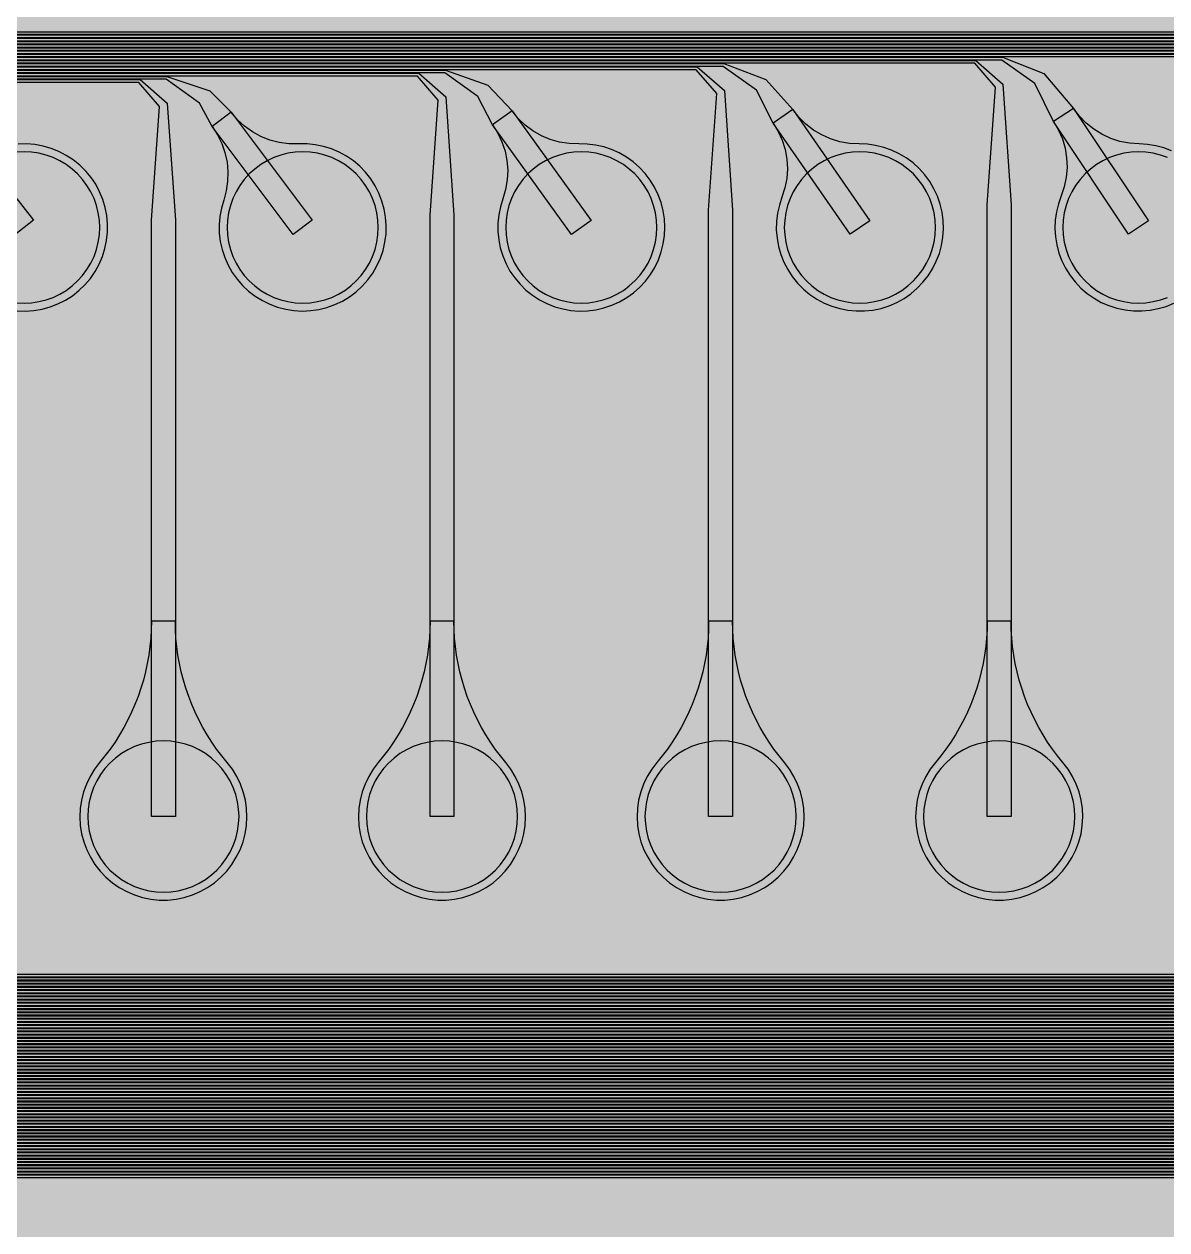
# Model space of a CAD drawing. Header units: metres. Extents: x -7231 to 10969, y -37556 to 1873.
# Drawn here: x -2618 to -1183, y -21300 to -19786 of the extents above; entities that cross this region are included whole.
import ezdxf

# ---------------------------------------------------------------- set-up
doc = ezdxf.new("R2010")
doc.units = ezdxf.units.M
for name, color, linetype in [('Metal1', 4, 'CONTINUOUS'), ('Metal2', 3, 'CONTINUOUS'), ('Polyimide', 7, 'CONTINUOUS'), ('Polyimide_Negative', 5, 'CONTINUOUS')]:
    doc.layers.add(name, color=color, linetype=linetype)

msp = doc.modelspace()

# ---------------------------------------------------------------- hatches: boundary and pattern name
at = {"layer": 'Polyimide'}
msp.add_hatch(color=7, dxfattribs=at).paths.add_polyline_path([(4065.7, -468), (4066.7, -502), (4068.5, -536), (4071.4, -570), (4075.5, -604), (4081, -638), (4088, -672), (4096.5, -706), (4106.6, -740), (4118.3, -774), (4131.6, -808), (4146.5, -842), (4162.9, -876), (4180.7, -910), (4199.8, -944), (4220.2, -978), (4241.7, -1012), (4264.2, -1046), (4287.5, -1080), (4311.5, -1114), (4336, -1148), (4360.9, -1182), (4385.9, -1216), (4410.9, -1250), (4435.7, -1284), (4460.2, -1318), (4484.2, -1352), (4507.5, -1385.9), (4530, -1419.9), (4551.5, -1453.9), (4571.9, -1487.9), (4591.1, -1521.9), (4608.9, -1555.9), (4625.3, -1589.9), (4640.1, -1623.9), (4653.4, -1657.9), (4665.1, -1691.9), (4675.2, -1725.9), (4683.7, -1759.9), (4690.7, -1793.9), (4696.2, -1827.9), (4700.3, -1861.9), (4703.2, -1895.9), (4705.1, -1929.9), (4706.1, -1963.9), (4706.4, -1997.9), (4706.5, -2031.9), (4706.5, -4793), (4710, -4838.4), (4720.2, -4882.7), (4737.1, -4925), (4760.1, -4964.2), (4788.9, -4999.5), (4822.6, -5030), (4860.5, -5055.1), (4901.8, -5074.2), (4901.8, -5074.2), (4970.7, -5105.2), (5034.7, -5145.3), (5092.8, -5193.5), (5143.8, -5249.2), (5186.9, -5311.2), (5221.2, -5378.4), (5246.2, -5449.7), (5261.4, -5523.7), (5266.5, -5599), (5261.4, -5674.3), (5246.2, -5748.3), (5221.2, -5819.6), (5186.9, -5886.8), (5143.8, -5948.8), (5092.8, -6004.5), (5034.7, -6052.7), (4970.7, -6092.8), (4901.8, -6123.8), (4860.5, -6142.9), (4822.6, -6168), (4788.9, -6198.5), (4760.1, -6233.8), (4737.1, -6273), (4720.2, -6315.3), (4710, -6359.6), (4706.5, -6405), (4706.5, -9221.5), (4710, -9266.9), (4720.2, -9311.2), (4737.1, -9353.5), (4760.1, -9392.7), (4788.9, -9428), (4822.6, -9458.5), (4860.5, -9483.6), (4901.8, -9502.7), (4970.7, -9533.7), (5034.7, -9573.8), (5092.8, -9622), (5143.8, -9677.7), (5186.9, -9739.7), (5221.2, -9806.9), (5246.2, -9878.2), (5261.4, -9952.2), (5266.5, -10027.5), (5261.4, -10102.8), (5246.2, -10176.8), (5221.2, -10248.1), (5186.9, -10315.3), (5143.8, -10377.3), (5092.8, -10433), (5034.7, -10481.2), (4970.7, -10521.3), (4901.8, -10552.3), (4860.5, -10571.4), (4822.6, -10596.5), (4788.9, -10627), (4760.1, -10662.3), (4737.1, -10701.5), (4720.2, -10743.8), (4710, -10788.1), (4706.5, -10833.5), (4706.5, -13650), (4710, -13695.4), (4720.2, -13739.7), (4737.1, -13782), (4760.1, -13821.2), (4788.9, -13856.5), (4822.6, -13887), (4860.5, -13912.1), (4901.8, -13931.2), (4970.7, -13962.2), (5034.7, -14002.2), (5092.8, -14050.5), (5143.8, -14106.2), (5186.9, -14168.2), (5221.2, -14235.4), (5246.2, -14306.7), (5261.4, -14380.7), (5266.5, -14456), (5261.4, -14531.3), (5246.2, -14605.3), (5221.2, -14676.5), (5186.9, -14743.8), (5143.8, -14805.8), (5092.8, -14861.5), (5034.7, -14909.7), (4970.7, -14949.8), (4901.8, -14980.8), (4860.5, -14999.9), (4822.6, -15025), (4788.9, -15055.5), (4760.1, -15090.8), (4737.1, -15130), (4720.2, -15172.3), (4710, -15216.6), (4706.5, -15262), (4706.5, -15456), (4720.9, -15750), (4764.1, -16041.3), (4835.7, -16326.8), (4934.9, -16604), (5060.7, -16870.2), (5212.1, -17122.7), (5387.5, -17359.2), (5585.2, -17577.3), (5803.3, -17775), (6039.8, -17950.4), (6292.3, -18101.8), (6558.4, -18227.6), (6835.6, -18326.8), (7121.2, -18398.3), (7412.4, -18441.5), (7706.5, -18456), (9969, -18456), (10047.4, -18459.8), (10125.1, -18471.4), (10201.2, -18490.4), (10275.2, -18516.9), (10346.1, -18550.5), (10413.5, -18590.8), (10476.5, -18637.6), (10534.7, -18690.3), (10587.4, -18748.5), (10634.2, -18811.5), (10674.5, -18878.9), (10708.1, -18949.8), (10734.6, -19023.8), (10753.6, -19099.9), (10765.2, -19177.6), (10769, -19256), (10769, -20895.8), (10730.2, -20951.4), (10694.6, -21009.1), (10662.2, -21068.6), (10633.2, -21129.9), (10607.6, -21192.7), (10585.5, -21256.7), (10566.9, -21322), (10552, -21388.1), (10540.8, -21455), (10533.4, -21522.3), (10529.6, -21590), (10529.6, -21657.8), (10533.4, -21725.5), (10540.8, -21792.9), (10552, -21859.7), (10566.9, -21925.9), (10585.5, -21991.1), (10607.6, -22055.2), (10633.2, -22117.9), (10662.2, -22179.2), (10694.6, -22238.7), (10730.2, -22296.4), (10769, -22352), (10769, -32454.2), (10728.7, -32510.5), (10691.7, -32568.9), (10658, -32629.3), (10627.8, -32691.6), (10601.2, -32755.4), (10578.2, -32820.7), (10558.9, -32887.1), (10543.4, -32954.5), (10531.8, -33022.7), (10524, -33091.4), (10520.1, -33160.5), (10520.1, -33229.7), (10524, -33298.8), (10531.8, -33367.5), (10543.4, -33435.7), (10558.9, -33503.1), (10578.2, -33569.5), (10601.2, -33634.8), (10627.8, -33698.6), (10658, -33760.8), (10691.7, -33821.3), (10728.7, -33879.7), (10769, -33936), (10769, -36556), (10765.2, -36634.4), (10753.6, -36712.1), (10734.6, -36788.2), (10708.1, -36862.1), (10674.5, -36933.1), (10634.2, -37000.5), (10587.4, -37063.5), (10534.7, -37121.7), (10476.5, -37174.4), (10413.5, -37221.2), (10346.1, -37261.5), (10275.2, -37295.1), (10201.2, -37321.6), (10125.1, -37340.6), (10047.4, -37352.1), (9969, -37356), (-6231, -37356), (-6309.4, -37352.1), (-6387.1, -37340.6), (-6463.2, -37321.6), (-6537.2, -37295.1), (-6608.1, -37261.5), (-6675.5, -37221.2), (-6738.5, -37174.4), (-6796.7, -37121.7), (-6849.4, -37063.5), (-6896.2, -37000.5), (-6936.5, -36933.1), (-6970.1, -36862.1), (-6996.6, -36788.2), (-7015.6, -36712.1), (-7027.2, -36634.4), (-7031, -36556), (-7031, -33936), (-6990.7, -33879.8), (-6953.7, -33821.3), (-6920, -33760.9), (-6889.8, -33698.6), (-6863.2, -33634.8), (-6840.2, -33569.5), (-6820.9, -33503.1), (-6805.4, -33435.7), (-6793.7, -33367.5), (-6785.9, -33298.8), (-6782, -33229.7), (-6782, -33160.5), (-6785.9, -33091.4), (-6793.7, -33022.7), (-6805.4, -32954.5), (-6820.9, -32887.1), (-6840.2, -32820.6), (-6863.2, -32755.4), (-6889.8, -32691.5), (-6920, -32629.3), (-6953.7, -32568.9), (-6990.7, -32510.4), (-7031, -32454.2), (-7031, -22364.8), (-6990.7, -22308.6), (-6953.7, -22250.1), (-6920, -22189.7), (-6889.8, -22127.5), (-6863.2, -22063.6), (-6840.2, -21998.4), (-6820.9, -21931.9), (-6805.4, -21864.5), (-6793.7, -21796.3), (-6785.9, -21727.6), (-6782, -21658.5), (-6782, -21589.3), (-6785.9, -21520.3), (-6793.7, -21451.5), (-6805.4, -21383.3), (-6820.9, -21315.9), (-6840.2, -21249.5), (-6863.2, -21184.2), (-6889.8, -21120.4), (-6920, -21058.1), (-6953.7, -20997.7), (-6990.7, -20939.3), (-7031, -20883), (-7031, -19256), (-7027.2, -19177.6), (-7015.6, -19099.9), (-6996.6, -19023.8), (-6970.1, -18949.8), (-6936.5, -18878.9), (-6896.2, -18811.5), (-6849.4, -18748.5), (-6796.7, -18690.3), (-6738.5, -18637.6), (-6675.5, -18590.8), (-6608.1, -18550.5), (-6537.2, -18516.9), (-6463.2, -18490.4), (-6387.1, -18471.4), (-6309.4, -18459.8), (-6231, -18456), (-3968.5, -18456), (-3674.4, -18441.5), (-3383.2, -18398.3), (-3097.6, -18326.8), (-2820.4, -18227.6), (-2554.3, -18101.8), (-2301.8, -17950.4), (-2065.3, -17775), (-1847.2, -17577.3), (-1649.5, -17359.2), (-1474.1, -17122.7), (-1322.7, -16870.2), (-1196.9, -16604), (-1097.7, -16326.8), (-1026.1, -16041.3), (-982.9, -15750), (-968.5, -15456), (-968.5, -15262), (-972, -15216.6), (-982.2, -15172.3), (-999.1, -15130), (-1022.1, -15090.8), (-1050.9, -15055.5), (-1084.6, -15025), (-1122.5, -14999.9), (-1163.8, -14980.8), (-1232.7, -14949.8), (-1296.7, -14909.7), (-1354.8, -14861.5), (-1405.8, -14805.8), (-1448.9, -14743.8), (-1483.2, -14676.5), (-1508.2, -14605.3), (-1523.4, -14531.3), (-1528.5, -14456), (-1523.4, -14380.7), (-1508.2, -14306.7), (-1483.2, -14235.4), (-1448.9, -14168.2), (-1405.8, -14106.2), (-1354.8, -14050.5), (-1296.7, -14002.2), (-1232.7, -13962.2), (-1163.8, -13931.2), (-1122.5, -13912.1), (-1084.6, -13887), (-1050.9, -13856.5), (-1022.1, -13821.2), (-999.1, -13782), (-982.2, -13739.7), (-972, -13695.4), (-968.5, -13650), (-968.5, -12309.6), (-972, -12264.3), (-982.2, -12219.9), (-999.1, -12177.7), (-1022.1, -12138.5), (-1050.9, -12103.2), (-1084.6, -12072.6), (-1122.5, -12047.5), (-1163.8, -12028.5), (-1232.7, -11997.4), (-1296.7, -11957.4), (-1354.8, -11909.1), (-1405.8, -11853.5), (-1448.9, -11791.5), (-1483.2, -11724.2), (-1508.2, -11653), (-1523.4, -11579), (-1528.5, -11503.7), (-1523.4, -11428.3), (-1508.2, -11354.4), (-1483.2, -11283.1), (-1448.9, -11215.9), (-1405.8, -11153.8), (-1354.8, -11098.2), (-1296.7, -11049.9), (-1232.7, -11009.9), (-1163.8, -10978.8), (-1122.5, -10959.8), (-1084.6, -10934.7), (-1050.9, -10904.1), (-1022.1, -10868.9), (-999.1, -10829.6), (-982.2, -10787.4), (-972, -10743), (-968.5, -10697.7), (-968.5, -9357.3), (-972, -9311.9), (-982.2, -9267.6), (-999.1, -9225.4), (-1022.1, -9186.1), (-1050.9, -9150.8), (-1084.6, -9120.3), (-1122.5, -9095.2), (-1163.8, -9076.2), (-1163.8, -9076.2), (-1232.7, -9045.1), (-1296.7, -9005.1), (-1354.8, -8956.8), (-1405.8, -8901.1), (-1448.9, -8839.1), (-1483.2, -8771.9), (-1508.2, -8700.6), (-1523.4, -8626.7), (-1528.5, -8551.3), (-1523.4, -8476), (-1508.2, -8402), (-1483.2, -8330.8), (-1448.9, -8263.5), (-1405.8, -8201.5), (-1354.8, -8145.9), (-1296.7, -8097.6), (-1232.7, -8057.6), (-1163.8, -8026.5), (-1163.8, -8026.5), (-1122.5, -8007.4), (-1084.6, -7982.4), (-1050.9, -7951.8), (-1022.1, -7916.5), (-999.1, -7877.3), (-982.2, -7835), (-972, -7790.7), (-968.5, -7745.4), (-968.5, -6405), (-972, -6359.6), (-982.2, -6315.3), (-999.1, -6273), (-1022.1, -6233.8), (-1050.9, -6198.5), (-1084.6, -6168), (-1122.5, -6142.9), (-1163.8, -6123.8), (-1163.8, -6123.8), (-1232.7, -6092.8), (-1296.7, -6052.7), (-1354.8, -6004.5), (-1405.8, -5948.8), (-1448.9, -5886.8), (-1483.2, -5819.6), (-1508.2, -5748.3), (-1523.4, -5674.3), (-1528.5, -5599), (-1523.4, -5523.7), (-1508.2, -5449.7), (-1483.2, -5378.4), (-1448.9, -5311.2), (-1405.8, -5249.2), (-1354.8, -5193.5), (-1296.7, -5145.3), (-1232.7, -5105.2), (-1163.8, -5074.2), (-1163.8, -5074.2), (-1122.5, -5055.1), (-1084.6, -5030), (-1050.9, -4999.5), (-1022.1, -4964.2), (-999.1, -4925), (-982.2, -4882.7), (-972, -4838.4), (-968.5, -4793), (-968.5, -2031.9), (-968.4, -1997.9), (-968.1, -1963.9), (-967.1, -1929.9), (-965.2, -1895.9), (-962.2, -1861.9), (-958, -1827.9), (-952.4, -1793.9), (-945.3, -1759.9), (-936.6, -1725.9), (-926.4, -1691.9), (-914.4, -1657.9), (-900.9, -1623.9), (-885.7, -1589.9), (-869.1, -1555.9), (-850.9, -1521.9), (-831.4, -1487.9), (-810.6, -1453.9), (-788.7, -1419.9), (-765.8, -1385.9), (-742.1, -1352), (-717.6, -1318), (-692.7, -1284), (-667.4, -1250), (-641.9, -1216), (-616.4, -1182), (-591.1, -1148), (-566.1, -1114), (-541.7, -1080), (-517.9, -1046), (-495, -1012), (-473.1, -978), (-452.4, -944), (-432.8, -910), (-414.7, -876), (-398, -842), (-382.9, -808), (-369.3, -774), (-357.4, -740), (-347.1, -706), (-338.4, -672), (-331.3, -638), (-325.7, -604), (-321.5, -570), (-318.6, -536), (-316.7, -502), (-315.7, -468), (-315.3, -434), (-315.2, -400), (-315.2, 401), (-315.2, 451), (-315.2, 1644), (-270.2, 1644), (-270, 1637.1), (-269.4, 1630.3), (-268.2, 1623.5), (-266.7, 1616.8), (-264.7, 1610.2), (-262.3, 1603.8), (-259.4, 1597.6), (-256.2, 1591.5), (-252.6, 1585.7), (-248.6, 1580.1), (-244.2, 1574.8), (-239.5, 1569.8), (-234.5, 1565.1), (-229.2, 1560.7), (-223.6, 1556.7), (-217.8, 1553.1), (-211.7, 1549.8), (-205.4, 1547), (-199, 1544.6), (-192.4, 1542.6), (-185.7, 1541), (-179, 1539.9), (-172.1, 1539.2), (-165.2, 1539), (-158.4, 1539.2), (-151.5, 1539.9), (-144.8, 1541), (-138.1, 1542.6), (-131.5, 1544.6), (-125.1, 1547), (-118.8, 1549.8), (-112.8, 1553.1), (-106.9, 1556.7), (-101.3, 1560.7), (-96, 1565.1), (-91, 1569.8), (-86.3, 1574.8), (-81.9, 1580.1), (-77.9, 1585.7), (-74.3, 1591.5), (-71.1, 1597.6), (-68.2, 1603.8), (-65.8, 1610.2), (-63.8, 1616.8), (-62.3, 1623.5), (-61.1, 1630.3), (-60.5, 1637.1), (-60.2, 1644), (1853, 1644), (1853, 1573), (3815.2, 1573), (3815.5, 1579.5), (3816.1, 1586.1), (3817.2, 1592.5), (3818.7, 1598.9), (3820.6, 1605.1), (3822.9, 1611.3), (3825.6, 1617.2), (3828.6, 1623), (3832.1, 1628.6), (3835.9, 1633.9), (3840.1, 1638.9), (3844.5, 1643.7), (3849.3, 1648.2), (3854.4, 1652.3), (3859.7, 1656.1), (3865.2, 1659.6), (3871, 1662.7), (3877, 1665.4), (3883.1, 1667.7), (3889.4, 1669.6), (3895.7, 1671.1), (3902.2, 1672.1), (3908.7, 1672.8), (3915.2, 1673), (3921.8, 1672.8), (3928.3, 1672.1), (3934.8, 1671.1), (3941.1, 1669.6), (3947.4, 1667.7), (3953.5, 1665.4), (3959.5, 1662.7), (3965.2, 1659.6), (3970.8, 1656.1), (3976.1, 1652.3), (3981.2, 1648.2), (3986, 1643.7), (3990.4, 1638.9), (3994.6, 1633.9), (3998.4, 1628.6), (4001.9, 1623), (4004.9, 1617.2), (4007.6, 1611.3), (4009.9, 1605.1), (4011.8, 1598.9), (4013.3, 1592.5), (4014.4, 1586.1), (4015, 1579.5), (4015.2, 1573), (4065.2, 1573), (4065.2, 451), (4065.2, 401), (4065.2, -400), (4065.3, -434), (4065.7, -468)])

# ---------------------------------------------------------------- linework, layer by layer
at = {"layer": 'Metal1'}
for points in [[(-5834.2, -19799.2), (-22.8, -19799.2), (11.1, -19829.1), (21.5, -19987.1), (21.5, -20781), (-8.5, -20781), (-8.5, -19987.1), (1.9, -19832.9), (-24.2, -19802.8), (-5832.8, -19802.8)], [(-5826.2, -19807.2), (-372.8, -19807.2), (-338.9, -19837.1), (-328.5, -19993.5), (-328.5, -20781), (-358.5, -20781), (-358.5, -19993.5), (-348.1, -19840.9), (-374.2, -19810.8), (-5824.8, -19810.8)], [(-5818.2, -19815.2), (-722.8, -19815.2), (-688.9, -19845.1), (-678.5, -19999.9), (-678.5, -20781), (-708.5, -20781), (-708.5, -19999.9), (-698.1, -19848.9), (-724.2, -19818.8), (-5816.8, -19818.8)], [(-5810.2, -19823.2), (-1072.8, -19823.2), (-1038.8, -19853.1), (-1028.5, -20006.3), (-1028.5, -20781), (-1058.5, -20781), (-1058.5, -20006.3), (-1048.2, -19856.9), (-1074.2, -19826.8), (-5808.8, -19826.8)], [(-5802.2, -19831.2), (-1422.8, -19831.2), (-1388.8, -19861.1), (-1378.5, -20012.7), (-1378.5, -20781), (-1408.5, -20781), (-1408.5, -20012.7), (-1398.2, -19864.9), (-1424.2, -19834.8), (-5800.8, -19834.8)], [(-5794.2, -19839.2), (-1772.8, -19839.2), (-1738.8, -19869.1), (-1728.5, -20019.1), (-1728.5, -20781), (-1758.5, -20781), (-1758.5, -20019.1), (-1748.2, -19872.9), (-1774.2, -19842.8), (-5792.8, -19842.8)], [(-5786.2, -19847.2), (-2122.8, -19847.2), (-2088.8, -19877), (-2078.5, -20025.5), (-2078.5, -20781), (-2108.5, -20781), (-2108.5, -20025.5), (-2098.2, -19881), (-2124.2, -19850.8), (-5784.8, -19850.8)], [(-5778.2, -19855.2), (-2472.8, -19855.2), (-2438.7, -19885), (-2428.5, -20031.9), (-2428.5, -20781), (-2458.5, -20781), (-2458.5, -20031.9), (-2448.3, -19889), (-2474.2, -19858.8), (-5776.8, -19858.8)], [(313.7, -20990.7), (-5722.2, -20990.7)], [(-5720.8, -20987.2), (312.3, -20987.2)], [(305.7, -20982.7), (-5714.2, -20982.7)], [(-5712.8, -20979.2), (304.3, -20979.2)], [(329.7, -21006.7), (-5738.2, -21006.7)], [(-5736.8, -21003.2), (328.3, -21003.2)], [(321.7, -20998.7), (-5730.2, -20998.7)], [(-5728.8, -20995.2), (320.3, -20995.2)], [(345.7, -21022.7), (-5754.2, -21022.7)], [(-5752.8, -21019.2), (344.3, -21019.2)], [(337.7, -21014.7), (-5746.2, -21014.7)], [(-5744.8, -21011.2), (336.3, -21011.2)], [(361.7, -21038.7), (-5770.2, -21038.7)], [(-5768.8, -21035.2), (360.3, -21035.2)], [(353.7, -21030.7), (-5762.2, -21030.7)], [(-5760.8, -21027.2), (352.3, -21027.2)], [(-5784.8, -21051.2), (376.3, -21051.2)], [(369.7, -21046.7), (-5778.2, -21046.7)], [(-5776.8, -21043.2), (368.3, -21043.2)], [(-5800.8, -21067.2), (392.3, -21067.2)], [(385.7, -21062.7), (-5794.2, -21062.7)], [(-5792.8, -21059.2), (384.3, -21059.2)], [(377.7, -21054.7), (-5786.2, -21054.7)], [(-5816.8, -21083.2), (408.3, -21083.2)], [(401.7, -21078.7), (-5810.2, -21078.7)], [(-5808.8, -21075.2), (400.3, -21075.2)], [(393.7, -21070.7), (-5802.2, -21070.7)], [(-5832.8, -21099.2), (424.3, -21099.2)], [(417.7, -21094.7), (-5826.2, -21094.7)], [(-5824.8, -21091.2), (416.3, -21091.2)], [(409.7, -21086.7), (-5818.2, -21086.7)], [(433.7, -21110.7), (-5842.2, -21110.7)], [(-5840.8, -21107.2), (432.3, -21107.2)], [(425.7, -21102.7), (-5834.2, -21102.7)], [(449.7, -21126.7), (-5858.2, -21126.7)], [(-5856.8, -21123.2), (448.3, -21123.2)], [(441.7, -21118.7), (-5850.2, -21118.7)], [(-5848.8, -21115.2), (440.3, -21115.2)], [(465.7, -21142.7), (-5874.2, -21142.7)], [(-5872.8, -21139.2), (464.3, -21139.2)], [(457.7, -21134.7), (-5866.2, -21134.7)], [(-5864.8, -21131.2), (456.3, -21131.2)], [(481.7, -21158.7), (-5890.2, -21158.7)], [(-5888.8, -21155.2), (480.3, -21155.2)], [(473.7, -21150.7), (-5882.2, -21150.7)], [(-5880.8, -21147.2), (472.3, -21147.2)], [(497.7, -21174.7), (-5906.2, -21174.7)], [(-5904.8, -21171.2), (496.3, -21171.2)], [(489.7, -21166.7), (-5898.2, -21166.7)], [(-5896.8, -21163.2), (488.3, -21163.2)], [(-5920.8, -21187.2), (512.3, -21187.2)], [(505.7, -21182.7), (-5914.2, -21182.7)], [(-5912.8, -21179.2), (504.3, -21179.2)], [(-5936.8, -21203.2), (528.3, -21203.2)], [(521.7, -21198.7), (-5930.2, -21198.7)], [(-5928.8, -21195.2), (520.3, -21195.2)], [(513.7, -21190.7), (-5922.2, -21190.7)], [(-5952.8, -21219.2), (544.3, -21219.2)], [(537.7, -21214.7), (-5946.2, -21214.7)], [(-5944.8, -21211.2), (536.3, -21211.2)], [(529.7, -21206.7), (-5938.2, -21206.7)], [(553.7, -21230.7), (-5962.2, -21230.7)], [(-5960.8, -21227.2), (552.3, -21227.2)], [(545.7, -21222.7), (-5954.2, -21222.7)]]:
    msp.add_lwpolyline(points, dxfattribs=at)
for points in [[(-2458.5, -20535.4), (-2458.7, -20546.2), (-2459.3, -20556.9), (-2460.4, -20567.6), (-2461.8, -20578.2), (-2463.7, -20588.8), (-2466, -20599.3), (-2468.7, -20609.6), (-2471.8, -20619.9), (-2475.3, -20630.1), (-2479.2, -20640.1), (-2483.5, -20649.9), (-2488.1, -20659.6), (-2493.2, -20669.1), (-2498.6, -20678.4), (-2504.3, -20687.4), (-2510.4, -20696.2), (-2516.9, -20704.8), (-2523.6, -20713.1), (-2530.1, -20721.6), (-2535.6, -20730.6), (-2540.2, -20740.2), (-2543.9, -20750.1), (-2546.5, -20760.4), (-2548, -20770.9), (-2548.5, -20781.5), (-2547.9, -20792.1), (-2546.3, -20802.6), (-2543.6, -20812.8), (-2539.8, -20822.7), (-2535.1, -20832.2), (-2529.5, -20841.2), (-2523, -20849.6), (-2515.7, -20857.3), (-2507.6, -20864.2), (-2498.9, -20870.2), (-2489.6, -20875.3), (-2479.9, -20879.5), (-2469.7, -20882.7), (-2459.4, -20884.8), (-2448.8, -20885.9), (-2438.2, -20885.9), (-2427.6, -20884.8), (-2417.3, -20882.7), (-2407.1, -20879.5), (-2397.4, -20875.3), (-2388.1, -20870.2), (-2379.4, -20864.2), (-2371.3, -20857.3), (-2364, -20849.6), (-2357.5, -20841.2), (-2351.9, -20832.2), (-2347.2, -20822.7), (-2343.4, -20812.8), (-2340.7, -20802.6), (-2339.1, -20792.1), (-2338.5, -20781.5), (-2339, -20770.9), (-2340.5, -20760.4), (-2343.1, -20750.1), (-2346.8, -20740.2), (-2351.4, -20730.6), (-2356.9, -20721.6), (-2363.4, -20713.1), (-2370.1, -20704.8), (-2376.6, -20696.2), (-2382.7, -20687.4), (-2388.4, -20678.4), (-2393.8, -20669.1), (-2398.9, -20659.6), (-2403.5, -20649.9), (-2407.8, -20640.1), (-2411.7, -20630.1), (-2415.2, -20619.9), (-2418.3, -20609.6), (-2421, -20599.3), (-2423.3, -20588.8), (-2425.2, -20578.2), (-2426.6, -20567.6), (-2427.7, -20556.9), (-2428.3, -20546.2), (-2428.5, -20535.4), (-2458.5, -20535.4)], [(-2108.5, -20535.4), (-2108.7, -20546.2), (-2109.3, -20556.9), (-2110.4, -20567.6), (-2111.8, -20578.2), (-2113.7, -20588.8), (-2116, -20599.3), (-2118.7, -20609.6), (-2121.8, -20619.9), (-2125.3, -20630.1), (-2129.2, -20640.1), (-2133.5, -20649.9), (-2138.1, -20659.6), (-2143.2, -20669.1), (-2148.6, -20678.4), (-2154.3, -20687.4), (-2160.4, -20696.2), (-2166.9, -20704.8), (-2173.6, -20713.1), (-2180.1, -20721.6), (-2185.6, -20730.6), (-2190.2, -20740.2), (-2193.9, -20750.1), (-2196.5, -20760.4), (-2198, -20770.9), (-2198.5, -20781.5), (-2197.9, -20792.1), (-2196.3, -20802.6), (-2193.6, -20812.8), (-2189.8, -20822.7), (-2185.1, -20832.2), (-2179.5, -20841.2), (-2173, -20849.6), (-2165.7, -20857.3), (-2157.6, -20864.2), (-2148.9, -20870.2), (-2139.6, -20875.3), (-2129.9, -20879.5), (-2119.7, -20882.7), (-2109.4, -20884.8), (-2098.8, -20885.9), (-2088.2, -20885.9), (-2077.6, -20884.8), (-2067.3, -20882.7), (-2057.1, -20879.5), (-2047.4, -20875.3), (-2038.1, -20870.2), (-2029.4, -20864.2), (-2021.3, -20857.3), (-2014, -20849.6), (-2007.5, -20841.2), (-2001.9, -20832.2), (-1997.2, -20822.7), (-1993.4, -20812.8), (-1990.7, -20802.6), (-1989.1, -20792.1), (-1988.5, -20781.5), (-1989, -20770.9), (-1990.5, -20760.4), (-1993.1, -20750.1), (-1996.8, -20740.2), (-2001.4, -20730.6), (-2006.9, -20721.6), (-2013.4, -20713.1), (-2020.1, -20704.8), (-2026.6, -20696.2), (-2032.7, -20687.4), (-2038.4, -20678.4), (-2043.8, -20669.1), (-2048.9, -20659.6), (-2053.5, -20649.9), (-2057.8, -20640.1), (-2061.7, -20630.1), (-2065.2, -20619.9), (-2068.3, -20609.6), (-2071, -20599.3), (-2073.3, -20588.8), (-2075.2, -20578.2), (-2076.6, -20567.6), (-2077.7, -20556.9), (-2078.3, -20546.2), (-2078.5, -20535.4), (-2108.5, -20535.4)], [(-1758.5, -20535.4), (-1758.7, -20546.2), (-1759.3, -20556.9), (-1760.4, -20567.6), (-1761.8, -20578.2), (-1763.7, -20588.8), (-1766, -20599.3), (-1768.7, -20609.6), (-1771.8, -20619.9), (-1775.3, -20630.1), (-1779.2, -20640.1), (-1783.5, -20649.9), (-1788.1, -20659.6), (-1793.2, -20669.1), (-1798.6, -20678.4), (-1804.3, -20687.4), (-1810.4, -20696.2), (-1816.9, -20704.8), (-1823.6, -20713.1), (-1830.1, -20721.6), (-1835.6, -20730.6), (-1840.2, -20740.2), (-1843.9, -20750.1), (-1846.5, -20760.4), (-1848, -20770.9), (-1848.5, -20781.5), (-1847.9, -20792.1), (-1846.3, -20802.6), (-1843.6, -20812.8), (-1839.8, -20822.7), (-1835.1, -20832.2), (-1829.5, -20841.2), (-1823, -20849.6), (-1815.7, -20857.3), (-1807.6, -20864.2), (-1798.9, -20870.2), (-1789.6, -20875.3), (-1779.9, -20879.5), (-1769.7, -20882.7), (-1759.4, -20884.8), (-1748.8, -20885.9), (-1738.2, -20885.9), (-1727.6, -20884.8), (-1717.3, -20882.7), (-1707.1, -20879.5), (-1697.4, -20875.3), (-1688.1, -20870.2), (-1679.4, -20864.2), (-1671.3, -20857.3), (-1664, -20849.6), (-1657.5, -20841.2), (-1651.9, -20832.2), (-1647.2, -20822.7), (-1643.4, -20812.8), (-1640.7, -20802.6), (-1639.1, -20792.1), (-1638.5, -20781.5), (-1639, -20770.9), (-1640.5, -20760.4), (-1643.1, -20750.1), (-1646.8, -20740.2), (-1651.4, -20730.6), (-1656.9, -20721.6), (-1663.4, -20713.1), (-1670.1, -20704.8), (-1676.6, -20696.2), (-1682.7, -20687.4), (-1688.4, -20678.4), (-1693.8, -20669.1), (-1698.9, -20659.6), (-1703.5, -20649.9), (-1707.8, -20640.1), (-1711.7, -20630.1), (-1715.2, -20619.9), (-1718.3, -20609.6), (-1721, -20599.3), (-1723.3, -20588.8), (-1725.2, -20578.2), (-1726.6, -20567.6), (-1727.7, -20556.9), (-1728.3, -20546.2), (-1728.5, -20535.4), (-1758.5, -20535.4)], [(-1408.5, -20535.4), (-1408.7, -20546.2), (-1409.3, -20556.9), (-1410.4, -20567.6), (-1411.8, -20578.2), (-1413.7, -20588.8), (-1416, -20599.3), (-1418.7, -20609.6), (-1421.8, -20619.9), (-1425.3, -20630.1), (-1429.2, -20640.1), (-1433.5, -20649.9), (-1438.1, -20659.6), (-1443.2, -20669.1), (-1448.6, -20678.4), (-1454.3, -20687.4), (-1460.4, -20696.2), (-1466.9, -20704.8), (-1473.6, -20713.1), (-1480.1, -20721.6), (-1485.6, -20730.6), (-1490.2, -20740.2), (-1493.9, -20750.1), (-1496.5, -20760.4), (-1498, -20770.9), (-1498.5, -20781.5), (-1497.9, -20792.1), (-1496.3, -20802.6), (-1493.6, -20812.8), (-1489.8, -20822.7), (-1485.1, -20832.2), (-1479.5, -20841.2), (-1473, -20849.6), (-1465.7, -20857.3), (-1457.6, -20864.2), (-1448.9, -20870.2), (-1439.6, -20875.3), (-1429.9, -20879.5), (-1419.7, -20882.7), (-1409.4, -20884.8), (-1398.8, -20885.9), (-1388.2, -20885.9), (-1377.6, -20884.8), (-1367.3, -20882.7), (-1357.1, -20879.5), (-1347.4, -20875.3), (-1338.1, -20870.2), (-1329.4, -20864.2), (-1321.3, -20857.3), (-1314, -20849.6), (-1307.5, -20841.2), (-1301.9, -20832.2), (-1297.2, -20822.7), (-1293.4, -20812.8), (-1290.7, -20802.6), (-1289.1, -20792.1), (-1288.5, -20781.5), (-1289, -20770.9), (-1290.5, -20760.4), (-1293.1, -20750.1), (-1296.8, -20740.2), (-1301.4, -20730.6), (-1306.9, -20721.6), (-1313.4, -20713.1), (-1320.1, -20704.8), (-1326.6, -20696.2), (-1332.7, -20687.4), (-1338.4, -20678.4), (-1343.8, -20669.1), (-1348.9, -20659.6), (-1353.5, -20649.9), (-1357.8, -20640.1), (-1361.7, -20630.1), (-1365.2, -20619.9), (-1368.3, -20609.6), (-1371, -20599.3), (-1373.3, -20588.8), (-1375.2, -20578.2), (-1376.6, -20567.6), (-1377.7, -20556.9), (-1378.3, -20546.2), (-1378.5, -20535.4), (-1408.5, -20535.4)]]:
    msp.add_lwpolyline(points, close=True, dxfattribs=at)
at = {"layer": 'Metal2'}
for points in [[(-5838.2, -19795.2), (10.8, -19795.2), (60.3, -19817.9), (109.5, -19886.6), (194.5, -20033.5), (168.5, -20048.5), (83.5, -19901.6), (50.3, -19828), (9.8, -19798.8), (-5836.8, -19798.8)], [(-5830.2, -19803.2), (-339.3, -19803.2), (-289.1, -19825.4), (-242.8, -19887.7), (-155.6, -20033.3), (-181.4, -20048.7), (-268.5, -19903.1), (-299.5, -19836.1), (-340.2, -19806.8), (-5828.8, -19806.8)], [(-5822.2, -19811.2), (-689.3, -19811.2), (-638.6, -19832.9), (-595.1, -19888.8), (-505.7, -20033.1), (-531.3, -20048.9), (-620.6, -19904.6), (-649.3, -19844.1), (-690.2, -19814.8), (-5820.8, -19814.8)], [(-5814.2, -19819.2), (-1039.3, -19819.2), (-988, -19840.3), (-947.5, -19890.1), (-855.9, -20032.9), (-881.1, -20049.1), (-972.8, -19906.3), (-999, -19852.2), (-1040.2, -19822.7), (-5812.8, -19822.7)], [(-5806.2, -19827.2), (-1389.3, -19827.2), (-1337.4, -19847.7), (-1300.1, -19891.4), (-1206, -20032.7), (-1231, -20049.3), (-1325.1, -19908.1), (-1348.8, -19860.3), (-1390.2, -19830.8), (-5804.8, -19830.8)], [(-5798.2, -19835.2), (-1739.3, -19835.2), (-1686.7, -19855), (-1652.8, -19892.9), (-1556.2, -20032.5), (-1580.8, -20049.5), (-1677.4, -19910), (-1698.6, -19868.4), (-1740.1, -19838.8), (-5796.8, -19838.8)], [(-5790.2, -19843.2), (-2089.3, -19843.2), (-2036, -19862.2), (-2005.5, -19894.5), (-1906.3, -20032.2), (-1930.7, -20049.8), (-2029.9, -19912.1), (-2048.3, -19876.5), (-2090.1, -19846.8), (-5788.8, -19846.8)], [(-5782.2, -19851.2), (-2439.3, -19851.2), (-2385.3, -19869.3), (-2358.4, -19896.3), (-2256.5, -20032), (-2280.5, -20050), (-2382.4, -19914.3), (-2398.1, -19884.7), (-2440.1, -19854.7), (-5780.8, -19854.7)], [(-2711.4, -19898.2), (-2606.7, -20031.7), (-2630.3, -20050.3)], [(-1176.9, -19944.6), (-1186.7, -19940.9), (-1196.9, -19938.3), (-1207.2, -19936.6), (-1217.7, -19936), (-1229.8, -19935.2), (-1241.8, -19932.9), (-1253.4, -19929.1), (-1264.4, -19924), (-1274.8, -19917.5), (-1284.3, -19909.9), (-1292.7, -19901.2), (-1300.1, -19891.4), (-1325.1, -19908.1), (-1325.1, -19908.1), (-1318.9, -19918.6), (-1314.1, -19929.8), (-1310.7, -19941.5), (-1308.8, -19953.5), (-1308.3, -19965.7), (-1309.3, -19977.8), (-1311.8, -19989.8), (-1315.7, -20001.3), (-1319.2, -20011.2), (-1321.7, -20021.4), (-1323.1, -20031.8), (-1323.5, -20042.2), (-1322.8, -20052.7), (-1321.2, -20063), (-1318.5, -20073.2), (-1314.8, -20083), (-1310.1, -20092.3), (-1304.5, -20101.2), (-1298.1, -20109.5), (-1290.9, -20117.1), (-1282.9, -20123.9), (-1274.3, -20129.9), (-1265.2, -20135.1), (-1255.6, -20139.2), (-1245.6, -20142.4), (-1235.4, -20144.6), (-1224.9, -20145.8), (-1214.5, -20145.9), (-1204, -20145), (-1193.7, -20143), (-1183.7, -20140.1), (-1174, -20136.1)], [(-2627.3, -20145.6), (-2616.8, -20146), (-2606.3, -20145.3), (-2596, -20143.6), (-2585.9, -20140.8), (-2576.1, -20137.1), (-2566.7, -20132.4), (-2557.9, -20126.7), (-2549.6, -20120.3), (-2542.1, -20113), (-2535.3, -20105), (-2529.3, -20096.4), (-2524.2, -20087.3), (-2520.1, -20077.6), (-2516.9, -20067.6), (-2514.8, -20057.4), (-2513.7, -20047), (-2513.6, -20036.5), (-2514.6, -20026.1), (-2516.6, -20015.8), (-2519.6, -20005.7), (-2523.6, -19996.1), (-2528.6, -19986.8), (-2534.4, -19978.1), (-2541.1, -19970.1), (-2548.6, -19962.7), (-2556.7, -19956.1), (-2565.5, -19950.4), (-2574.8, -19945.5), (-2584.5, -19941.7), (-2594.6, -19938.8), (-2604.9, -19936.9), (-2615.3, -19936), (-2625.8, -19936.3)], [(-5724.8, -20991.2), (316.3, -20991.2)], [(309.7, -20986.7), (-5718.2, -20986.7)], [(-5716.8, -20983.2), (308.3, -20983.2)], [(-5740.8, -21007.2), (332.3, -21007.2)], [(325.7, -21002.7), (-5734.2, -21002.7)], [(-5732.8, -20999.2), (324.3, -20999.2)], [(317.7, -20994.7), (-5726.2, -20994.7)], [(-5756.8, -21023.2), (348.3, -21023.2)], [(341.7, -21018.7), (-5750.2, -21018.7)], [(-5748.8, -21015.2), (340.3, -21015.2)], [(333.7, -21010.7), (-5742.2, -21010.7)], [(357.7, -21034.7), (-5766.2, -21034.7)], [(-5764.8, -21031.2), (356.3, -21031.2)], [(349.7, -21026.7), (-5758.2, -21026.7)], [(373.7, -21050.7), (-5782.2, -21050.7)], [(-5780.8, -21047.2), (372.3, -21047.2)], [(365.7, -21042.7), (-5774.2, -21042.7)], [(-5772.8, -21039.2), (364.3, -21039.2)], [(389.7, -21066.7), (-5798.2, -21066.7)], [(-5796.8, -21063.2), (388.3, -21063.2)], [(381.7, -21058.7), (-5790.2, -21058.7)], [(-5788.8, -21055.2), (380.3, -21055.2)], [(405.7, -21082.7), (-5814.2, -21082.7)], [(-5812.8, -21079.2), (404.3, -21079.2)], [(397.7, -21074.7), (-5806.2, -21074.7)], [(-5804.8, -21071.2), (396.3, -21071.2)], [(421.7, -21098.7), (-5830.2, -21098.7)], [(-5828.8, -21095.2), (420.3, -21095.2)], [(413.7, -21090.7), (-5822.2, -21090.7)], [(-5820.8, -21087.2), (412.3, -21087.2)], [(-5844.8, -21111.2), (436.3, -21111.2)], [(429.7, -21106.7), (-5838.2, -21106.7)], [(-5836.8, -21103.2), (428.3, -21103.2)], [(-5860.8, -21127.2), (452.3, -21127.2)], [(445.7, -21122.7), (-5854.2, -21122.7)], [(-5852.8, -21119.2), (444.3, -21119.2)], [(437.7, -21114.7), (-5846.2, -21114.7)], [(-5876.8, -21143.2), (468.3, -21143.2)], [(461.7, -21138.7), (-5870.2, -21138.7)], [(-5868.8, -21135.2), (460.3, -21135.2)], [(453.7, -21130.7), (-5862.2, -21130.7)], [(-5892.8, -21159.2), (484.3, -21159.2)], [(477.7, -21154.7), (-5886.2, -21154.7)], [(-5884.8, -21151.2), (476.3, -21151.2)], [(469.7, -21146.7), (-5878.2, -21146.7)], [(-5908.8, -21175.2), (500.3, -21175.2)], [(493.7, -21170.7), (-5902.2, -21170.7)], [(-5900.8, -21167.2), (492.3, -21167.2)], [(485.7, -21162.7), (-5894.2, -21162.7)], [(509.7, -21186.7), (-5918.2, -21186.7)], [(-5916.8, -21183.2), (508.3, -21183.2)], [(501.7, -21178.7), (-5910.2, -21178.7)], [(525.7, -21202.7), (-5934.2, -21202.7)], [(-5932.8, -21199.2), (524.3, -21199.2)], [(517.7, -21194.7), (-5926.2, -21194.7)], [(-5924.8, -21191.2), (516.3, -21191.2)], [(541.7, -21218.7), (-5950.2, -21218.7)], [(-5948.8, -21215.2), (540.3, -21215.2)], [(533.7, -21210.7), (-5942.2, -21210.7)], [(-5940.8, -21207.2), (532.3, -21207.2)], [(557.7, -21234.7), (-5966.2, -21234.7)], [(-5964.8, -21231.2), (556.3, -21231.2)], [(549.7, -21226.7), (-5958.2, -21226.7)], [(-5956.8, -21223.2), (548.3, -21223.2)]]:
    msp.add_lwpolyline(points, dxfattribs=at)
for points in [[(-2382.4, -19914.3), (-2375.7, -19924.5), (-2370.3, -19935.4), (-2366.2, -19946.9), (-2363.6, -19958.8), (-2362.4, -19970.9), (-2362.8, -19983.1), (-2364.6, -19995.1), (-2367.8, -20006.9), (-2370.7, -20016.9), (-2372.6, -20027.3), (-2373.4, -20037.7), (-2373.3, -20048.2), (-2372, -20058.6), (-2369.8, -20068.8), (-2366.5, -20078.8), (-2362.2, -20088.3), (-2357, -20097.4), (-2351, -20106), (-2344.1, -20113.9), (-2336.4, -20121.1), (-2328.1, -20127.4), (-2319.2, -20132.9), (-2309.8, -20137.5), (-2300, -20141.2), (-2289.8, -20143.8), (-2279.5, -20145.4), (-2269, -20146), (-2258.5, -20145.5), (-2248.2, -20144), (-2238, -20141.5), (-2228.1, -20137.9), (-2218.7, -20133.4), (-2209.7, -20128), (-2201.3, -20121.7), (-2193.6, -20114.6), (-2186.7, -20106.8), (-2180.5, -20098.3), (-2175.2, -20089.2), (-2170.9, -20079.7), (-2167.5, -20069.8), (-2165.2, -20059.6), (-2163.8, -20049.2), (-2163.5, -20038.7), (-2164.3, -20028.2), (-2166.1, -20017.9), (-2168.9, -20007.8), (-2172.7, -19998.1), (-2177.4, -19988.7), (-2183.1, -19979.9), (-2189.6, -19971.7), (-2196.9, -19964.2), (-2204.9, -19957.4), (-2213.6, -19951.5), (-2222.8, -19946.5), (-2232.4, -19942.4), (-2242.4, -19939.3), (-2252.7, -19937.2), (-2263.1, -19936.1), (-2273.6, -19936.1), (-2285.8, -19936), (-2297.9, -19934.3), (-2309.6, -19931.3), (-2321, -19926.8), (-2331.7, -19920.9), (-2341.6, -19913.8), (-2350.5, -19905.6), (-2358.4, -19896.3), (-2382.4, -19914.3)], [(-2029.9, -19912.1), (-2023.4, -19922.4), (-2018.2, -19933.4), (-2014.3, -19945), (-2011.9, -19956.9), (-2011, -19969.1), (-2011.6, -19981.2), (-2013.6, -19993.2), (-2017.1, -20004.9), (-2020.2, -20014.9), (-2022.3, -20025.2), (-2023.4, -20035.6), (-2023.4, -20046.1), (-2022.3, -20056.5), (-2020.3, -20066.8), (-2017.2, -20076.8), (-2013.1, -20086.5), (-2008.1, -20095.7), (-2002.2, -20104.3), (-1995.5, -20112.4), (-1988, -20119.7), (-1979.8, -20126.2), (-1971, -20131.9), (-1961.7, -20136.7), (-1951.9, -20140.5), (-1941.9, -20143.4), (-1931.5, -20145.2), (-1921.1, -20146), (-1910.6, -20145.7), (-1900.2, -20144.4), (-1890, -20142.1), (-1880.1, -20138.7), (-1870.5, -20134.4), (-1861.4, -20129.1), (-1852.9, -20123), (-1845.1, -20116.1), (-1838, -20108.4), (-1831.7, -20100), (-1826.2, -20091.1), (-1821.7, -20081.6), (-1818.1, -20071.8), (-1815.5, -20061.6), (-1814, -20051.3), (-1813.5, -20040.8), (-1814, -20030.3), (-1815.6, -20020), (-1818.2, -20009.8), (-1821.8, -20000), (-1826.4, -19990.5), (-1831.9, -19981.6), (-1838.3, -19973.3), (-1845.4, -19965.6), (-1853.3, -19958.7), (-1861.8, -19952.6), (-1870.9, -19947.4), (-1880.5, -19943.1), (-1890.4, -19939.8), (-1900.6, -19937.5), (-1911, -19936.3), (-1921.5, -19936), (-1933.7, -19935.7), (-1945.7, -19933.8), (-1957.5, -19930.5), (-1968.7, -19925.7), (-1979.3, -19919.7), (-1989, -19912.4), (-1997.8, -19904), (-2005.5, -19894.5), (-2029.9, -19912.1)], [(-1677.4, -19910), (-1671.1, -19920.4), (-1666.1, -19931.5), (-1662.5, -19943.2), (-1660.3, -19955.2), (-1659.6, -19967.3), (-1660.4, -19979.5), (-1662.7, -19991.4), (-1666.4, -20003.1), (-1669.7, -20013), (-1672, -20023.2), (-1673.2, -20033.6), (-1673.5, -20044.1), (-1672.6, -20054.6), (-1670.8, -20064.9), (-1667.9, -20074.9), (-1664, -20084.7), (-1659.2, -20094), (-1653.4, -20102.7), (-1646.8, -20110.9), (-1639.5, -20118.4), (-1631.4, -20125.1), (-1622.7, -20130.9), (-1613.5, -20135.9), (-1603.8, -20139.9), (-1593.8, -20142.9), (-1583.5, -20144.9), (-1573.1, -20145.9), (-1562.6, -20145.8), (-1552.2, -20144.7), (-1541.9, -20142.6), (-1531.9, -20139.4), (-1522.3, -20135.3), (-1513.1, -20130.2), (-1504.5, -20124.2), (-1496.5, -20117.4), (-1489.3, -20109.9), (-1482.8, -20101.7), (-1477.2, -20092.8), (-1472.5, -20083.4), (-1468.7, -20073.7), (-1466, -20063.6), (-1464.2, -20053.2), (-1463.5, -20042.8), (-1463.9, -20032.3), (-1465.3, -20021.9), (-1467.7, -20011.7), (-1471.1, -20001.8), (-1475.5, -19992.3), (-1480.8, -19983.3), (-1487, -19974.8), (-1494, -19967), (-1501.7, -19960), (-1510.2, -19953.7), (-1519.1, -19948.3), (-1528.6, -19943.9), (-1538.5, -19940.4), (-1548.7, -19937.9), (-1559.1, -19936.4), (-1569.5, -19936), (-1581.7, -19935.4), (-1593.7, -19933.3), (-1605.4, -19929.7), (-1616.5, -19924.8), (-1627, -19918.6), (-1636.6, -19911.1), (-1645.2, -19902.5), (-1652.8, -19892.9), (-1677.4, -19910)]]:
    msp.add_lwpolyline(points, close=True, dxfattribs=at)
at = {"layer": 'Polyimide_Negative'}
for points in [[(-2627.8, -20135.5), (-2618.5, -20136), (-2609.2, -20135.5), (-2600, -20134.2), (-2590.9, -20131.9), (-2582.1, -20128.8), (-2573.7, -20124.8), (-2565.7, -20120), (-2558.2, -20114.4), (-2551.3, -20108.2), (-2545.1, -20101.3), (-2539.5, -20093.8), (-2534.7, -20085.8), (-2530.7, -20077.4), (-2527.6, -20068.6), (-2525.3, -20059.5), (-2524, -20050.3), (-2523.5, -20041), (-2523.5, -20041), (-2524, -20031.7), (-2525.3, -20022.5), (-2527.6, -20013.4), (-2530.7, -20004.6), (-2534.7, -19996.2), (-2539.5, -19988.2), (-2545.1, -19980.7), (-2551.3, -19973.8), (-2558.2, -19967.6), (-2565.7, -19962), (-2573.7, -19957.2), (-2582.1, -19953.2), (-2590.9, -19950.1), (-2600, -19947.8), (-2609.2, -19946.5), (-2618.5, -19946), (-2627.8, -19946.5)], [(-1182.1, -19953.2), (-1190.9, -19950.1), (-1200, -19947.8), (-1209.2, -19946.5), (-1218.5, -19946), (-1227.8, -19946.5), (-1237, -19947.8), (-1246.1, -19950.1), (-1254.9, -19953.2), (-1263.3, -19957.2), (-1271.3, -19962), (-1278.8, -19967.6), (-1285.7, -19973.8), (-1291.9, -19980.7), (-1297.5, -19988.2), (-1302.3, -19996.2), (-1306.3, -20004.6), (-1309.4, -20013.4), (-1311.7, -20022.5), (-1313, -20031.7), (-1313.5, -20041), (-1313, -20050.3), (-1311.7, -20059.5), (-1309.4, -20068.6), (-1306.3, -20077.4), (-1302.3, -20085.8), (-1297.5, -20093.8), (-1291.9, -20101.3), (-1285.7, -20108.2), (-1278.8, -20114.4), (-1271.3, -20120), (-1263.3, -20124.8), (-1254.9, -20128.8), (-1246.1, -20131.9), (-1237, -20134.2), (-1227.8, -20135.5), (-1218.5, -20136), (-1209.2, -20135.5), (-1200, -20134.2), (-1190.9, -20131.9), (-1182.1, -20128.8)]]:
    msp.add_lwpolyline(points, dxfattribs=at)
for points in [[(-2173.5, -20041), (-2174, -20031.7), (-2175.3, -20022.5), (-2177.6, -20013.4), (-2180.7, -20004.6), (-2184.7, -19996.2), (-2189.5, -19988.2), (-2195.1, -19980.7), (-2201.3, -19973.8), (-2208.2, -19967.6), (-2215.7, -19962), (-2223.7, -19957.2), (-2232.1, -19953.2), (-2240.9, -19950.1), (-2250, -19947.8), (-2259.2, -19946.5), (-2268.5, -19946), (-2277.8, -19946.5), (-2287, -19947.8), (-2296.1, -19950.1), (-2304.9, -19953.2), (-2313.3, -19957.2), (-2321.3, -19962), (-2328.8, -19967.6), (-2335.7, -19973.8), (-2341.9, -19980.7), (-2347.5, -19988.2), (-2352.3, -19996.2), (-2356.3, -20004.6), (-2359.4, -20013.4), (-2361.7, -20022.5), (-2363, -20031.7), (-2363.5, -20041), (-2363, -20050.3), (-2361.7, -20059.5), (-2359.4, -20068.6), (-2356.3, -20077.4), (-2352.3, -20085.8), (-2347.5, -20093.8), (-2341.9, -20101.3), (-2335.7, -20108.2), (-2328.8, -20114.4), (-2321.3, -20120), (-2313.3, -20124.8), (-2304.9, -20128.8), (-2296.1, -20131.9), (-2287, -20134.2), (-2277.8, -20135.5), (-2268.5, -20136), (-2259.2, -20135.5), (-2250, -20134.2), (-2240.9, -20131.9), (-2232.1, -20128.8), (-2223.7, -20124.8), (-2215.7, -20120), (-2208.2, -20114.4), (-2201.3, -20108.2), (-2195.1, -20101.3), (-2189.5, -20093.8), (-2184.7, -20085.8), (-2180.7, -20077.4), (-2177.6, -20068.6), (-2175.3, -20059.5), (-2174, -20050.3), (-2173.5, -20041)], [(-1823.5, -20041), (-1824, -20031.7), (-1825.3, -20022.5), (-1827.6, -20013.4), (-1830.7, -20004.6), (-1834.7, -19996.2), (-1839.5, -19988.2), (-1845.1, -19980.7), (-1851.3, -19973.8), (-1858.2, -19967.6), (-1865.7, -19962), (-1873.7, -19957.2), (-1882.1, -19953.2), (-1890.9, -19950.1), (-1900, -19947.8), (-1909.2, -19946.5), (-1918.5, -19946), (-1927.8, -19946.5), (-1937, -19947.8), (-1946.1, -19950.1), (-1954.9, -19953.2), (-1963.3, -19957.2), (-1971.3, -19962), (-1978.8, -19967.6), (-1985.7, -19973.8), (-1991.9, -19980.7), (-1997.5, -19988.2), (-2002.3, -19996.2), (-2006.3, -20004.6), (-2009.4, -20013.4), (-2011.7, -20022.5), (-2013, -20031.7), (-2013.5, -20041), (-2013, -20050.3), (-2011.7, -20059.5), (-2009.4, -20068.6), (-2006.3, -20077.4), (-2002.3, -20085.8), (-1997.5, -20093.8), (-1991.9, -20101.3), (-1985.7, -20108.2), (-1978.8, -20114.4), (-1971.3, -20120), (-1963.3, -20124.8), (-1954.9, -20128.8), (-1946.1, -20131.9), (-1937, -20134.2), (-1927.8, -20135.5), (-1918.5, -20136), (-1909.2, -20135.5), (-1900, -20134.2), (-1890.9, -20131.9), (-1882.1, -20128.8), (-1873.7, -20124.8), (-1865.7, -20120), (-1858.2, -20114.4), (-1851.3, -20108.2), (-1845.1, -20101.3), (-1839.5, -20093.8), (-1834.7, -20085.8), (-1830.7, -20077.4), (-1827.6, -20068.6), (-1825.3, -20059.5), (-1824, -20050.3), (-1823.5, -20041)], [(-1473.5, -20041), (-1474, -20031.7), (-1475.3, -20022.5), (-1477.6, -20013.4), (-1480.7, -20004.6), (-1484.7, -19996.2), (-1489.5, -19988.2), (-1495.1, -19980.7), (-1501.3, -19973.8), (-1508.2, -19967.6), (-1515.7, -19962), (-1523.7, -19957.2), (-1532.1, -19953.2), (-1540.9, -19950.1), (-1550, -19947.8), (-1559.2, -19946.5), (-1568.5, -19946), (-1577.8, -19946.5), (-1587, -19947.8), (-1596.1, -19950.1), (-1604.9, -19953.2), (-1613.3, -19957.2), (-1621.3, -19962), (-1628.8, -19967.6), (-1635.7, -19973.8), (-1641.9, -19980.7), (-1647.5, -19988.2), (-1652.3, -19996.2), (-1656.3, -20004.6), (-1659.4, -20013.4), (-1661.7, -20022.5), (-1663, -20031.7), (-1663.5, -20041), (-1663, -20050.3), (-1661.7, -20059.5), (-1659.4, -20068.6), (-1656.3, -20077.4), (-1652.3, -20085.8), (-1647.5, -20093.8), (-1641.9, -20101.3), (-1635.7, -20108.2), (-1628.8, -20114.4), (-1621.3, -20120), (-1613.3, -20124.8), (-1604.9, -20128.8), (-1596.1, -20131.9), (-1587, -20134.2), (-1577.8, -20135.5), (-1568.5, -20136), (-1559.2, -20135.5), (-1550, -20134.2), (-1540.9, -20131.9), (-1532.1, -20128.8), (-1523.7, -20124.8), (-1515.7, -20120), (-1508.2, -20114.4), (-1501.3, -20108.2), (-1495.1, -20101.3), (-1489.5, -20093.8), (-1484.7, -20085.8), (-1480.7, -20077.4), (-1477.6, -20068.6), (-1475.3, -20059.5), (-1474, -20050.3), (-1473.5, -20041)], [(-2348.5, -20781), (-2349, -20771.7), (-2350.3, -20762.5), (-2352.6, -20753.4), (-2355.7, -20744.6), (-2359.7, -20736.2), (-2364.5, -20728.2), (-2370.1, -20720.7), (-2376.3, -20713.8), (-2383.2, -20707.6), (-2390.7, -20702), (-2398.7, -20697.2), (-2407.1, -20693.2), (-2415.9, -20690.1), (-2425, -20687.8), (-2434.2, -20686.5), (-2443.5, -20686), (-2452.8, -20686.5), (-2462, -20687.8), (-2471.1, -20690.1), (-2479.9, -20693.2), (-2488.3, -20697.2), (-2496.3, -20702), (-2503.8, -20707.6), (-2510.7, -20713.8), (-2516.9, -20720.7), (-2522.5, -20728.2), (-2527.3, -20736.2), (-2531.3, -20744.6), (-2534.4, -20753.4), (-2536.7, -20762.5), (-2538, -20771.7), (-2538.5, -20781), (-2538, -20790.3), (-2536.7, -20799.5), (-2534.4, -20808.6), (-2531.3, -20817.4), (-2527.3, -20825.8), (-2522.5, -20833.8), (-2516.9, -20841.3), (-2510.7, -20848.2), (-2503.8, -20854.4), (-2496.3, -20860), (-2488.3, -20864.8), (-2479.9, -20868.8), (-2471.1, -20871.9), (-2462, -20874.2), (-2452.8, -20875.5), (-2443.5, -20876), (-2434.2, -20875.5), (-2425, -20874.2), (-2415.9, -20871.9), (-2407.1, -20868.8), (-2398.7, -20864.8), (-2390.7, -20860), (-2383.2, -20854.4), (-2376.3, -20848.2), (-2370.1, -20841.3), (-2364.5, -20833.8), (-2359.7, -20825.8), (-2355.7, -20817.4), (-2352.6, -20808.6), (-2350.3, -20799.5), (-2349, -20790.3), (-2348.5, -20781)], [(-1998.5, -20781), (-1999, -20771.7), (-2000.3, -20762.5), (-2002.6, -20753.4), (-2005.7, -20744.6), (-2009.7, -20736.2), (-2014.5, -20728.2), (-2020.1, -20720.7), (-2026.3, -20713.8), (-2033.2, -20707.6), (-2040.7, -20702), (-2048.7, -20697.2), (-2057.1, -20693.2), (-2065.9, -20690.1), (-2075, -20687.8), (-2084.2, -20686.5), (-2093.5, -20686), (-2102.8, -20686.5), (-2112, -20687.8), (-2121.1, -20690.1), (-2129.9, -20693.2), (-2138.3, -20697.2), (-2146.3, -20702), (-2153.8, -20707.6), (-2160.7, -20713.8), (-2166.9, -20720.7), (-2172.5, -20728.2), (-2177.3, -20736.2), (-2181.3, -20744.6), (-2184.4, -20753.4), (-2186.7, -20762.5), (-2188, -20771.7), (-2188.5, -20781), (-2188, -20790.3), (-2186.7, -20799.5), (-2184.4, -20808.6), (-2181.3, -20817.4), (-2177.3, -20825.8), (-2172.5, -20833.8), (-2166.9, -20841.3), (-2160.7, -20848.2), (-2153.8, -20854.4), (-2146.3, -20860), (-2138.3, -20864.8), (-2129.9, -20868.8), (-2121.1, -20871.9), (-2112, -20874.2), (-2102.8, -20875.5), (-2093.5, -20876), (-2084.2, -20875.5), (-2075, -20874.2), (-2065.9, -20871.9), (-2057.1, -20868.8), (-2048.7, -20864.8), (-2040.7, -20860), (-2033.2, -20854.4), (-2026.3, -20848.2), (-2020.1, -20841.3), (-2014.5, -20833.8), (-2009.7, -20825.8), (-2005.7, -20817.4), (-2002.6, -20808.6), (-2000.3, -20799.5), (-1999, -20790.3), (-1998.5, -20781)], [(-1648.5, -20781), (-1649, -20771.7), (-1650.3, -20762.5), (-1652.6, -20753.4), (-1655.7, -20744.6), (-1659.7, -20736.2), (-1664.5, -20728.2), (-1670.1, -20720.7), (-1676.3, -20713.8), (-1683.2, -20707.6), (-1690.7, -20702), (-1698.7, -20697.2), (-1707.1, -20693.2), (-1715.9, -20690.1), (-1725, -20687.8), (-1734.2, -20686.5), (-1743.5, -20686), (-1752.8, -20686.5), (-1762, -20687.8), (-1771.1, -20690.1), (-1779.9, -20693.2), (-1788.3, -20697.2), (-1796.3, -20702), (-1803.8, -20707.6), (-1810.7, -20713.8), (-1816.9, -20720.7), (-1822.5, -20728.2), (-1827.3, -20736.2), (-1831.3, -20744.6), (-1834.4, -20753.4), (-1836.7, -20762.5), (-1838, -20771.7), (-1838.5, -20781), (-1838, -20790.3), (-1836.7, -20799.5), (-1834.4, -20808.6), (-1831.3, -20817.4), (-1827.3, -20825.8), (-1822.5, -20833.8), (-1816.9, -20841.3), (-1810.7, -20848.2), (-1803.8, -20854.4), (-1796.3, -20860), (-1788.3, -20864.8), (-1779.9, -20868.8), (-1771.1, -20871.9), (-1762, -20874.2), (-1752.8, -20875.5), (-1743.5, -20876), (-1734.2, -20875.5), (-1725, -20874.2), (-1715.9, -20871.9), (-1707.1, -20868.8), (-1698.7, -20864.8), (-1690.7, -20860), (-1683.2, -20854.4), (-1676.3, -20848.2), (-1670.1, -20841.3), (-1664.5, -20833.8), (-1659.7, -20825.8), (-1655.7, -20817.4), (-1652.6, -20808.6), (-1650.3, -20799.5), (-1649, -20790.3), (-1648.5, -20781)], [(-1298.5, -20781), (-1299, -20771.7), (-1300.3, -20762.5), (-1302.6, -20753.4), (-1305.7, -20744.6), (-1309.7, -20736.2), (-1314.5, -20728.2), (-1320.1, -20720.7), (-1326.3, -20713.8), (-1333.2, -20707.6), (-1340.7, -20702), (-1348.7, -20697.2), (-1357.1, -20693.2), (-1365.9, -20690.1), (-1375, -20687.8), (-1384.2, -20686.5), (-1393.5, -20686), (-1402.8, -20686.5), (-1412, -20687.8), (-1421.1, -20690.1), (-1429.9, -20693.2), (-1438.3, -20697.2), (-1446.3, -20702), (-1453.8, -20707.6), (-1460.7, -20713.8), (-1466.9, -20720.7), (-1472.5, -20728.2), (-1477.3, -20736.2), (-1481.3, -20744.6), (-1484.4, -20753.4), (-1486.7, -20762.5), (-1488, -20771.7), (-1488.5, -20781), (-1488, -20790.3), (-1486.7, -20799.5), (-1484.4, -20808.6), (-1481.3, -20817.4), (-1477.3, -20825.8), (-1472.5, -20833.8), (-1466.9, -20841.3), (-1460.7, -20848.2), (-1453.8, -20854.4), (-1446.3, -20860), (-1438.3, -20864.8), (-1429.9, -20868.8), (-1421.1, -20871.9), (-1412, -20874.2), (-1402.8, -20875.5), (-1393.5, -20876), (-1384.2, -20875.5), (-1375, -20874.2), (-1365.9, -20871.9), (-1357.1, -20868.8), (-1348.7, -20864.8), (-1340.7, -20860), (-1333.2, -20854.4), (-1326.3, -20848.2), (-1320.1, -20841.3), (-1314.5, -20833.8), (-1309.7, -20825.8), (-1305.7, -20817.4), (-1302.6, -20808.6), (-1300.3, -20799.5), (-1299, -20790.3), (-1298.5, -20781)]]:
    msp.add_lwpolyline(points, close=True, dxfattribs=at)

doc.saveas('drawing.dxf')
